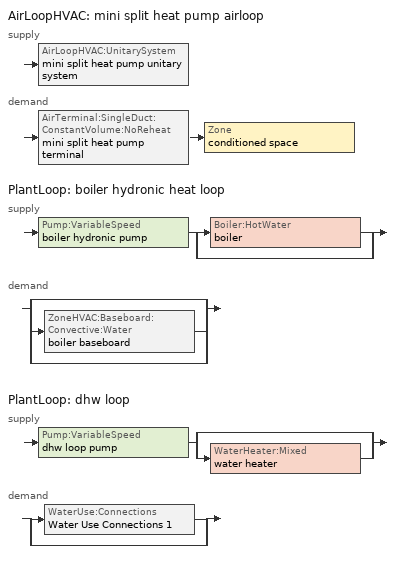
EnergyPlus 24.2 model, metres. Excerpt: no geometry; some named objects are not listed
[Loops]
AirLoopHVAC 'mini split heat pump airloop'
 supply: AirLoopHVAC:UnitarySystem 'mini split heat pump unitary system'
 demand: AirTerminal:SingleDuct:ConstantVolume:NoReheat 'mini split heat pump terminal' > Zone 'conditioned space'
PlantLoop 'boiler hydronic heat loop'
 supply: Pump:VariableSpeed 'boiler hydronic pump' > split
  | Boiler:HotWater 'boiler'
  | bypass
 demand: split
  | bypass
  | ZoneHVAC:Baseboard:Convective:Water 'boiler baseboard'
  | bypass
PlantLoop 'dhw loop'
 supply: Pump:VariableSpeed 'dhw loop pump' > split
  | bypass
  | WaterHeater:Mixed 'water heater'
 demand: split
  | WaterUse:Connections 'Water Use Connections 1'
  | bypass
[ZoneControl:Thermostat]
conditioned space Thermostat: Zone or ZoneList=conditioned space; Control Type Schedule=conditioned space Thermostat Schedule; Control 1=conditioned space temperature setpoint; Temperature Difference Between Cutout And Setpoint {deltaC}=0
[ThermostatSetpoint:DualSetpoint]
conditioned space temperature setpoint: Heating Setpoint Temperature Schedule=heating setpoint; Cooling Setpoint Temperature Schedule=cooling setpoint
[AirLoopHVAC:UnitarySystem] Control Type=Load; Controlling Zone or Thermostat Location=conditioned space; Dehumidification Control Type=None; Availability Schedule=Always On Discrete; Fan Placement=BlowThrough; DX Heating Coil Sizing Ratio=1; Use DOAS DX Cooling Coil=No; Minimum Supply Air Temperature {C}=2; Latent Load Control=SensibleOnlyLoadControl; Heating Supply Air Flow Rate Method=SupplyAirFlowRate; No Load Supply Air Flow Rate Method=SupplyAirFlowRate; No Load Supply Air Flow Rate {m3/s}=0; No Load Supply Air Flow Rate Control Set To Low Speed=Yes; Maximum Supply Air Temperature {C}=48.8889; Maximum Outdoor Dry-Bulb Temperature for Supplemental Heater Operation {C}=21; Ancillary On-Cycle Electric Power {W}=0; Ancillary Off-Cycle Electric Power {W}=0
Name | Supply Fan | Supply Air Fan Operating Mode Schedule | Heating Coil | Cooling Supply Air Flow Rate Method | Heating Supply Air Flow Rate {m3/s} | Cooling Coil | Cooling Supply Air Flow Rate {m3/s} | Design Specification Multispeed Object
unit heater unitary system | unit heater supply fan | unit heater auto fan schedule | unit heater htg coil | None | 0.00141584
mini split heat pump unitary system | mini split heat pump supply fan | mini split heat pump auto fan schedule | mini split heat pump htg coil | SupplyAirFlowRate | 0.37567 | mini split heat pump clg coil | 0.37567 | Unitary System Performance Multispeed 1
[Fan:SystemModel] Availability Schedule=Always On Discrete; Speed Control Method=Discrete; Electric Power Minimum Flow Rate Fraction=0.2; Design Pressure Rise {Pa}=500; Motor Efficiency=1; Motor In Air Stream Fraction=1; Design Electric Power Consumption {W}=Autosize; Design Power Sizing Method=PowerPerFlow; Electric Power Per Unit Flow Rate Per Unit Pressure {W/((m3/s)-Pa)}=1.66667; Fan Total Efficiency=0.7; Motor Loss Radiative Fraction=0
Name | Design Maximum Air Flow Rate {m3/s} | Electric Power Per Unit Flow Rate {W/(m3/s)} | Number of Speeds | Speed Flow Fraction 1 | Speed Electric Power Fraction 1 | Speed Flow Fraction 2 | Speed Electric Power Fraction 2 | Speed Flow Fraction 3 | Speed Electric Power Fraction 3 | Speed Flow Fraction 4 | Speed Electric Power Fraction 4
unit heater supply fan | 0.00141584 | 28251.7 | 1 | 1 | 1
mini split heat pump supply fan | 0.462648 | 148.322 | 4 | 0.20706 | 0.00888 | 0.252 | 0.016 | 0.812 | 0.53539 | 1 | 1
[Coil:Heating:Fuel]
unit heater htg coil: Availability Schedule=Always On Discrete; Fuel Type=OtherFuel1; Burner Efficiency=0.3; Nominal Capacity {W}=0.293071; On Cycle Parasitic Electric Load {W}=0; Off Cycle Parasitic Fuel Load {W}=0
[ZoneHVAC:Baseboard:Convective:Water]
boiler baseboard: Availability Schedule=Always On Discrete; Heating Design Capacity Method=HeatingDesignCapacity; Heating Design Capacity {W}=16375.9; Heating Design Capacity Per Floor Area {W/m2}=0; Fraction of Autosized Heating Design Capacity=0.8; U-Factor Times Area Value {W/K}=1179.07; Maximum Water Flow Rate {m3/s}=0.000705443; Convergence Tolerance=0.001
[AirTerminal:SingleDuct:ConstantVolume:NoReheat]
mini split heat pump terminal: Availability Schedule=Always On Discrete; Maximum Air Flow Rate {m3/s}=0.37567
[Zone equipment]
conditioned space: unit heater unitary system, boiler baseboard, mini split heat pump terminal
[AirLoopHVAC]
mini split heat pump airloop: Design Supply Air Flow Rate {m3/s}=0.37567; Design Return Air Flow Fraction of Supply Air Flow=1
[Sizing:System]
mini split heat pump airloop: Type of Load to Size On=Sensible; Design Outdoor Air Flow Rate {m3/s}=Autosize; Central Heating Maximum System Air Flow Ratio=0.3; Preheat Design Temperature {C}=7; Preheat Design Humidity Ratio {kgWater/kgDryAir}=0.008; Precool Design Temperature {C}=12.8; Precool Design Humidity Ratio {kgWater/kgDryAir}=0.008; Central Cooling Design Supply Air Temperature {C}=12.8; Central Heating Design Supply Air Temperature {C}=16.7; Type of Zone Sum to Use=NonCoincident; 100% Outdoor Air in Cooling=Yes; 100% Outdoor Air in Heating=Yes; Central Cooling Design Supply Air Humidity Ratio {kgWater/kgDryAir}=0.0085; Central Heating Design Supply Air Humidity Ratio {kgWater/kgDryAir}=0.008; Cooling Supply Air Flow Rate Method=DesignDay; Cooling Supply Air Flow Rate {m3/s}=0; Cooling Supply Air Flow Rate Per Floor Area {m3/s-m2}=0.00996765; Cooling Fraction of Autosized Cooling Supply Air Flow Rate=1; Cooling Supply Air Flow Rate Per Unit Cooling Capacity {m3/s-W}=3.94755e-05; Heating Supply Air Flow Rate Method=DesignDay; Heating Supply Air Flow Rate {m3/s}=0; Heating Supply Air Flow Rate Per Floor Area {m3/s-m2}=0.00996765; Heating Fraction of Autosized Heating Supply Air Flow Rate=1; Heating Fraction of Autosized Cooling Supply Air Flow Rate=1; Heating Supply Air Flow Rate Per Unit Heating Capacity {m3/s-W}=3.15882e-05; System Outdoor Air Method=ZoneSum; Zone Maximum Outdoor Air Fraction=1; Cooling Design Capacity Method=CoolingDesignCapacity; Cooling Design Capacity {W}=Autosize; Cooling Design Capacity Per Floor Area {W/m2}=234.7; Fraction of Autosized Cooling Design Capacity=1; Heating Design Capacity Method=HeatingDesignCapacity; Heating Design Capacity {W}=Autosize; Heating Design Capacity Per Floor Area {W/m2}=157; Fraction of Autosized Heating Design Capacity=1; Central Cooling Capacity Control Method=OnOff; Occupant Diversity=Autosize
[AvailabilityManager:Scheduled]
mini split heat pump airloop Availability Manager: Schedule=Always On Discrete
[Coil:Heating:DX:MultiSpeed]
mini split heat pump htg coil: Availability Schedule=Always On Discrete; Minimum Outdoor Dry-Bulb Temperature for Compressor Operation {C}=-28.8889; Crankcase Heater Capacity {W}=50; Maximum Outdoor Dry-Bulb Temperature for Crankcase Heater Operation {C}=10; Defrost Energy Input Ratio Function of Temperature Curve=Defrosteir; Maximum Outdoor Dry-Bulb Temperature for Defrost Operation {C}=4.44444; Defrost Strategy=ReverseCycle; Defrost Control=Timed; Defrost Time Period Fraction=0.058333; Resistive Defrost Heater Capacity {W}=AutoSize; Apply Part Load Fraction to Speeds Greater than 1=No; Fuel Type=Electricity; Region number for Calculating HSPF=4; Number of Speeds=2; Speed Gross Rated Heating Capacity 1 {W}=2171.32; Speed Gross Rated Heating COP 1 {W/W}=4.22839; Speed Rated Air Flow Rate 1 {m3/s}=0.116612; Speed Rated Supply Air Fan Power Per Volume Flow Rate 2017 1 {W/(m3/s)}=773.3; Speed Rated Supply Air Fan Power Per Volume Flow Rate 2023 1 {W/(m3/s)}=934.4; Speed Heating Capacity Function of Temperature Curve Name 1=Heat-CAP-fT1; Speed Heating Capacity Function of Flow Fraction Curve Name 1=Heat-CAP-fFF1; Speed Energy Input Ratio Function of Temperature Curve Name 1=Heat-EIR-fT1; Speed Energy Input Ratio Function of Flow Fraction Curve Name 1=Heat-EIR-fFF1; Speed Part Load Fraction Correlation Curve Name 1=Heat-PLF-fPLR1; Speed Rated Waste Heat Fraction of Power Input 1=0.2; Speed Waste Heat Function of Temperature Curve Name 1=ConstantBiquadratic 1; Speed Gross Rated Heating Capacity 2 {W}=8552.05; Speed Gross Rated Heating COP 2 {W/W}=2.91768; Speed Rated Air Flow Rate 2 {m3/s}=0.462744; Speed Rated Supply Air Fan Power Per Volume Flow Rate 2017 2 {W/(m3/s)}=773.3; Speed Rated Supply Air Fan Power Per Volume Flow Rate 2023 2 {W/(m3/s)}=934.4; Speed Heating Capacity Function of Temperature Curve Name 2=Heat-CAP-fT2; Speed Heating Capacity Function of Flow Fraction Curve Name 2=Heat-CAP-fFF2; Speed Energy Input Ratio Function of Temperature Curve Name 2=Heat-EIR-fT2; Speed Energy Input Ratio Function of Flow Fraction Curve Name 2=Heat-EIR-fFF2; Speed Part Load Fraction Correlation Curve Name 2=Heat-PLF-fPLR2; Speed Rated Waste Heat Fraction of Power Input 2=0.2; Speed Waste Heat Function of Temperature Curve Name 2=ConstantBiquadratic 1
[Coil:Cooling:DX:MultiSpeed]
mini split heat pump clg coil: Availability Schedule=Always On Discrete; Condenser Type=AirCooled; Minimum Outdoor Dry-Bulb Temperature for Compressor Operation {C}=-25; Apply Part Load Fraction to Speeds Greater than 1=No; Apply Latent Degradation to Speeds Greater than 1=No; Crankcase Heater Capacity {W}=50; Maximum Outdoor Dry-Bulb Temperature for Crankcase Heater Operation {C}=10; Basin Heater Capacity {W/K}=0; Basin Heater Setpoint Temperature {C}=2; Fuel Type=Electricity; Number of Speeds=2; Speed Gross Rated Total Cooling Capacity 1 {W}=1785.62; Speed Gross Rated Sensible Heat Ratio 1=0.806404; Speed Gross Rated Cooling COP 1 {W/W}=3.86411; Speed Rated Air Flow Rate 1 {m3/s}=0.0958163; Speed Rated Evaporator Fan Power Per Volume Flow Rate 2017 1 {W/(m3/s)}=773.3; Speed Rated Evaporator Fan Power Per Volume Flow Rate 2023 1 {W/(m3/s)}=934.4; Speed Total Cooling Capacity Function of Temperature Curve Name 1=Cool-CAP-fT1; Speed Total Cooling Capacity Function of Flow Fraction Curve Name 1=Cool-CAP-fFF1; Speed Energy Input Ratio Function of Temperature Curve Name 1=Cool-EIR-fT1; Speed Energy Input Ratio Function of Flow Fraction Curve Name 1=Cool-EIR-fFF1; Speed Part Load Fraction Correlation Curve Name 1=Cool-PLF-fPLR1; Speed Nominal Time for Condensate Removal to Begin 1 {s}=1000; Speed Ratio of Initial Moisture Evaporation Rate and Steady State Latent Capacity 1=1.5; Speed Maximum Cycling Rate 1 {cycles/hr}=3; Speed Latent Capacity Time Constant 1 {s}=45; Speed Rated Waste Heat Fraction of Power Input 1=0.2; Speed Waste Heat Function of Temperature Curve Name 1=ConstantBiquadratic; Speed Evaporative Condenser Effectiveness 1=0.9; Speed Evaporative Condenser Air Flow Rate 1 {m3/s}=AutoSize; Speed Rated Evaporative Condenser Pump Power Consumption 1 {W}=AutoSize; Speed Gross Rated Total Cooling Capacity 2 {W}=7036.75; Speed Gross Rated Sensible Heat Ratio 2=0.759942; Speed Gross Rated Cooling COP 2 {W/W}=2.92505; Speed Rated Air Flow Rate 2 {m3/s}=0.375749; Speed Rated Evaporator Fan Power Per Volume Flow Rate 2017 2 {W/(m3/s)}=773.3; Speed Rated Evaporator Fan Power Per Volume Flow Rate 2023 2 {W/(m3/s)}=934.4; Speed Total Cooling Capacity Function of Temperature Curve Name 2=Cool-CAP-fT2; Speed Total Cooling Capacity Function of Flow Fraction Curve Name 2=Cool-CAP-fFF2; Speed Energy Input Ratio Function of Temperature Curve Name 2=Cool-EIR-fT2; Speed Energy Input Ratio Function of Flow Fraction Curve Name 2=Cool-EIR-fFF2; Speed Part Load Fraction Correlation Curve Name 2=Cool-PLF-fPLR2; Speed Nominal Time for Condensate Removal to Begin 2 {s}=1000; Speed Ratio of Initial Moisture Evaporation Rate and Steady State Latent Capacity 2=1.5; Speed Maximum Cycling Rate 2 {cycles/hr}=3; Speed Latent Capacity Time Constant 2 {s}=45; Speed Rated Waste Heat Fraction of Power Input 2=0.2; Speed Waste Heat Function of Temperature Curve Name 2=ConstantBiquadratic; Speed Evaporative Condenser Effectiveness 2=0.9; Speed Evaporative Condenser Air Flow Rate 2 {m3/s}=AutoSize; Speed Rated Evaporative Condenser Pump Power Consumption 2 {W}=AutoSize
[UnitarySystemPerformance:Multispeed]
Unitary System Performance Multispeed 1: Number of Speeds for Heating=2; Number of Speeds for Cooling=2; Single Mode Operation=No; No Load Supply Air Flow Rate Ratio=1; Heating Speed Supply Air Flow Ratio 1=0.310345; Cooling Speed Supply Air Flow Ratio 1=0.255; Heating Speed Supply Air Flow Ratio 2=1.23153; Cooling Speed Supply Air Flow Ratio 2=1
[PlantLoop] Fluid Type=Water; Maximum Loop Temperature {C}=100; Minimum Loop Temperature {C}=0; Minimum Loop Flow Rate {m3/s}=0; Load Distribution Scheme=Optimal; Plant Loop Demand Calculation Scheme=SingleSetpoint; Common Pipe Simulation=None
Name | Plant Equipment Operation Scheme | Maximum Loop Flow Rate {m3/s} | Plant Loop Volume {m3}
boiler hydronic heat loop | boiler hydronic heat loop Operation Schemes | Autosize | Autocalculate
dhw loop | dhw loop Operation Schemes | 0.01 | 0.003
[Sizing:Plant] Loop Type=Heating; Sizing Option=NonCoincident; Zone Timesteps in Averaging Window=1; Coincident Sizing Factor Mode=None
Name | Design Loop Exit Temperature {C} | Loop Design Temperature Difference {deltaC}
boiler hydronic heat loop | 82.2222 | 11.1111
dhw loop | 56 | 5.55556
[Pump:VariableSpeed] Motor Efficiency=0.85; Fraction of Motor Inefficiencies to Fluid Stream=0; Coefficient 1 of the Part Load Performance Curve=0; Coefficient 2 of the Part Load Performance Curve=1; Coefficient 3 of the Part Load Performance Curve=0; Coefficient 4 of the Part Load Performance Curve=0; Design Minimum Flow Rate {m3/s}=0; Pump Control Type=Intermittent; Skin Loss Radiative Fraction=0.5; Design Power Sizing Method=PowerPerFlowPerPressure; Design Electric Power per Unit Flow Rate {W/(m3/s)}=348701.1; Design Shaft Power per Unit Flow Rate per Unit Head {W/((m3/s)-Pa)}=1.28205; Design Minimum Flow Rate Fraction=0
Name | Design Maximum Flow Rate {m3/s} | Design Pump Head {Pa} | Design Power Consumption {W}
boiler hydronic pump | 3.75e-05 | 20000 | 1
dhw loop pump | 0.01 | 1 | 0
[Boiler:HotWater]
boiler: Fuel Type=Electricity; Nominal Capacity {W}=16375.9; Nominal Thermal Efficiency=1; Efficiency Curve Temperature Evaluation Variable=LeavingBoiler; Normalized Boiler Efficiency Curve=NonCondensingBoilerEff; Design Water Flow Rate {m3/s}=Autosize; Minimum Part Load Ratio=0; Maximum Part Load Ratio=1; Optimum Part Load Ratio=1; Water Outlet Upper Temperature Limit {C}=99.9; Boiler Flow Mode=LeavingSetpointModulated; On Cycle Parasitic Electric Load {W}=0; Sizing Factor=1; Off Cycle Parasitic Fuel Load {W}=0
[SetpointManager:Scheduled] Control Variable=Temperature
Name | Schedule
boiler hydronic heat loop setpoint manager | boiler hydronic heat supply setpoint
Setpoint Manager Scheduled 1 | dhw temp
[PlantEquipmentOperationSchemes] Control Scheme Object Type 1=PlantEquipmentOperation:HeatingLoad; Control Scheme Schedule Name 1=Always On Discrete
Name | Control Scheme Name 1
boiler hydronic heat loop Operation Schemes | boiler hydronic heat loop Heating Operation Scheme
dhw loop Operation Schemes | dhw loop Heating Operation Scheme
[PlantEquipmentOperation:HeatingLoad] Load Range Lower Limit 1 {W}=0; Load Range Upper Limit 1 {W}=1000000000
Name | Range Equipment List Name 1
boiler hydronic heat loop Heating Operation Scheme | boiler hydronic heat loop Heating Equipment List
dhw loop Heating Operation Scheme | dhw loop Heating Equipment List
[PlantEquipmentList]
boiler hydronic heat loop Heating Equipment List: Boiler:HotWater, boiler
dhw loop Heating Equipment List: WaterHeater:Mixed, water heater
[WaterHeater:Mixed]
water heater: Tank Volume {m3}=0.157397; Setpoint Temperature Schedule=water heater setpoint; Deadband Temperature Difference {deltaC}=2; Maximum Temperature Limit {C}=99; Heater Control Type=Cycle; Heater Maximum Capacity {W}=11999.8; Heater Minimum Capacity {W}=0; Heater Ignition Minimum Flow Rate {m3/s}=0; Heater Ignition Delay {s}=0; Heater Fuel Type=Electricity; Heater Thermal Efficiency=1; Off Cycle Parasitic Fuel Consumption Rate {W}=0; Off Cycle Parasitic Fuel Type=Electricity; Off Cycle Parasitic Heat Fraction to Tank=0; On Cycle Parasitic Fuel Consumption Rate {W}=0; On Cycle Parasitic Fuel Type=Electricity; On Cycle Parasitic Heat Fraction to Tank=0; Ambient Temperature Indicator=Zone; Ambient Temperature Zone=conditioned space; Off Cycle Loss Coefficient to Ambient Temperature {W/K}=2.81862; Off Cycle Loss Fraction to Zone=1; On Cycle Loss Coefficient to Ambient Temperature {W/K}=2.81862; On Cycle Loss Fraction to Zone=1; Use Side Effectiveness=1; Source Side Effectiveness=1; Use Side Design Flow Rate {m3/s}=Autosize; Source Side Design Flow Rate {m3/s}=Autosize; Indirect Water Heating Recovery Time {hr}=1.5; Source Side Flow Control Mode=IndirectHeatPrimarySetpoint
[WaterHeater:Sizing]
water heater: Design Mode=PeakDraw; Time Storage Can Meet Peak Draw {hr}=0.538503; Time for Tank Recovery {hr}=0; Nominal Tank Volume for Autosizing Plant Connections {m3}=1
[WaterUse:Connections]
Water Use Connections 1: Drain Water Heat Exchanger Type=None; Drain Water Heat Exchanger Destination=Plant; Water Use Equipment Name 1=dhw fixtures; Water Use Equipment Name 2=dhw distribution waste; Water Use Equipment Name 3=clothes washer; Water Use Equipment Name 4=dishwasher
[WaterUse:Equipment]
Name | Peak Flow Rate {m3/s} | Flow Rate Fraction Schedule | Target Temperature Schedule
dhw fixtures | 4.42001e-06 | dhw fixtures schedule | mixed water temperature schedule
dhw distribution waste | 1.33996e-06 | dhw fixtures schedule | mixed water temperature schedule
clothes washer | 9.69919e-07 | clothes washer schedule
dishwasher | 2.90872e-07 | dishwasher schedule
[EnergyManagementSystem:GlobalVariable]
infil_program_Qfan
infil_program_Qinf
mini_split_heat_pump_airloop_Fan_RTF
natural_vent_program_Qnv
natural_vent_program_Qwhf
[EnergyManagementSystem:InternalVariable]
Name | Internal Data Index Key | Internal Data Type
boiler_hydronic_pump_rated_mfr | boiler hydronic pump | Pump Maximum Mass Flow Rate
mini_split_heat_pump_airloop_max_sup_fan_mfr | mini split heat pump supply fan | Fan Maximum Mass Flow Rate
[EnergyManagementSystem:Sensor]
Name | Output:Variable or Output:Meter Index Key | Output:Variable or Output:Meter
airflow_gain | infil flow | Infiltration Sensible Heat Gain Energy
airflow_gain_1 | natural vent flow | Infiltration Sensible Heat Gain Energy
airflow_gain_2 | whole house fan flow | Infiltration Sensible Heat Gain Energy
airflow_loss | infil flow | Infiltration Sensible Heat Loss Energy
airflow_loss_1 | natural vent flow | Infiltration Sensible Heat Loss Energy
airflow_loss_2 | whole house fan flow | Infiltration Sensible Heat Loss Energy
boiler_baseboard_s | boiler baseboard | Baseboard Total Heating Energy
boiler_hydronic_pump_mfr_s | boiler hydronic pump | Pump Mass Flow Rate
boiler_hydronic_pump_s | boiler hydronic pump | Pump Electricity Energy
boiler_plr_s | boiler | Boiler Part Load Ratio
clg_load_cond |  | Cooling:EnergyTransfer:Zone:CONDITIONED SPACE
clg_sp_s; clg_sp_s_1 | cooling setpoint | Schedule Value
clothes_dryer_exhaust_0_sch_s | clothes dryer exhaust 0 schedule | Schedule Value
conditioned_space_clg_unmet_s | conditioned space | Zone Cooling Setpoint Not Met Time
conditioned_space_htg_unmet_s | conditioned space | Zone Heating Setpoint Not Met Time
cool_season | cooling season schedule | Schedule Value
dhw_loss | water heater | Water Heater Heat Loss Energy
dhw_rtf | water heater | Water Heater Runtime Fraction
fridge_tin_s; tin_s; tin_s_1 | conditioned space | Zone Mean Air Temperature
htg_load_cond |  | Heating:EnergyTransfer:Zone:CONDITIONED SPACE
htg_sp_s; htg_sp_s_1 | heating setpoint | Schedule Value
ig_ee_conv | clothes dryer | Electric Equipment Convective Heating Energy
ig_ee_conv_1 | clothes washer | Electric Equipment Convective Heating Energy
ig_ee_conv_2 | cooking range | Electric Equipment Convective Heating Energy
ig_ee_conv_3 | dishwasher | Electric Equipment Convective Heating Energy
ig_ee_conv_4 | fridge | Electric Equipment Convective Heating Energy
ig_ee_conv_5 | misc plug loads | Electric Equipment Convective Heating Energy
ig_ee_conv_6 | whole house fan | Electric Equipment Convective Heating Energy
ig_ee_rad | clothes dryer | Electric Equipment Radiant Heating Energy
ig_ee_rad_1 | clothes washer | Electric Equipment Radiant Heating Energy
ig_ee_rad_2 | cooking range | Electric Equipment Radiant Heating Energy
ig_ee_rad_3 | dishwasher | Electric Equipment Radiant Heating Energy
ig_ee_rad_4 | fridge | Electric Equipment Radiant Heating Energy
ig_ee_rad_5 | misc plug loads | Electric Equipment Radiant Heating Energy
ig_ee_rad_6 | whole house fan | Electric Equipment Radiant Heating Energy
ig_lgt_conv | interior lighting | Lights Convective Heating Energy
ig_lgt_rad | interior lighting | Lights Radiant Heating Energy
ig_lgt_vis | interior lighting | Lights Visible Radiation Heating Energy
ig_oe_conv | clothes dryer 1 | Other Equipment Convective Heating Energy
ig_oe_conv_1 | cooking range 1 | Other Equipment Convective Heating Energy
ig_oe_conv_2 | general water use latent | Other Equipment Convective Heating Energy
ig_oe_conv_3 | general water use sensible | Other Equipment Convective Heating Energy
ig_oe_conv_4 | water heater energy adjustment1 | Other Equipment Convective Heating Energy
ig_oe_rad | clothes dryer 1 | Other Equipment Radiant Heating Energy
ig_oe_rad_1 | cooking range 1 | Other Equipment Radiant Heating Energy
ig_oe_rad_2 | general water use latent | Other Equipment Radiant Heating Energy
ig_oe_rad_3 | general water use sensible | Other Equipment Radiant Heating Energy
ig_oe_rad_4 | water heater energy adjustment1 | Other Equipment Radiant Heating Energy
ig_ppl_conv | occupants | People Convective Heating Energy
ig_ppl_rad | occupants | People Radiant Heating Energy
im_conv | furniture mass conditioned space 1 | Surface Inside Face Convection Heat Gain Energy
im_conv_1 | partition wall mass | Surface Inside Face Convection Heat Gain Energy
im_ig | furniture mass conditioned space 1 | Surface Inside Face Internal Gains Radiation Heat Gain Energy
im_ig_1 | partition wall mass | Surface Inside Face Internal Gains Radiation Heat Gain Energy
im_lgt | furniture mass conditioned space 1 | Surface Inside Face Lights Radiation Heat Gain Energy
im_lgt_1 | partition wall mass | Surface Inside Face Lights Radiation Heat Gain Energy
im_sol | furniture mass conditioned space 1 | Surface Inside Face Solar Radiation Heat Gain Energy
im_sol_1 | partition wall mass | Surface Inside Face Solar Radiation Heat Gain Energy
im_surf | furniture mass conditioned space 1 | Surface Inside Face Net Surface Thermal Radiation Heat Gain Energy
im_surf_1 | partition wall mass | Surface Inside Face Net Surface Thermal Radiation Heat Gain Energy
mech_vent_bath_fan_0_sch_s | mech vent bath fan 0 schedule | Schedule Value
mech_vent_bath_fan_1_sch_s | mech vent bath fan 1 schedule | Schedule Value
mech_vent_range_fan_0_sch_s | mech vent range fan 0 schedule | Schedule Value
mini_split_heat_pump_airloop_Fan_RTF_s | mini split heat pump supply fan | Fan Runtime Fraction Speed 1
mini_split_heat_pump_airloop_Fan_RTF_s_1 | mini split heat pump supply fan | Fan Runtime Fraction Speed 2
mini_split_heat_pump_airloop_Fan_RTF_s_2 | mini split heat pump supply fan | Fan Runtime Fraction Speed 3
mini_split_heat_pump_airloop_Fan_RTF_s_3 | mini split heat pump supply fan | Fan Runtime Fraction Speed 4
mini_split_heat_pump_clg_coil_s | mini split heat pump clg coil | Cooling Coil Total Cooling Energy
mini_split_heat_pump_htg_coil_s | mini split heat pump htg coil | Heating Coil Heating Energy
mini_split_heat_pump_supply_fan_s | mini split heat pump supply fan | Fan Electricity Energy
mv_conv | mech vent bath fan 0 | Electric Equipment Convective Heating Energy
mv_conv_1 | mech vent bath fan 1 | Electric Equipment Convective Heating Energy
mv_conv_2 | mech vent house fan | Electric Equipment Convective Heating Energy
mv_conv_3 | mech vent house fan cfis | Electric Equipment Convective Heating Energy
mv_conv_4 | mech vent range fan 0 | Electric Equipment Convective Heating Energy
mv_conv_5 | mech vent house fan latent load | Other Equipment Convective Heating Energy
mv_conv_6 | mech vent house fan sensible load | Other Equipment Convective Heating Energy
mv_rad | mech vent bath fan 0 | Electric Equipment Radiant Heating Energy
mv_rad_1 | mech vent bath fan 1 | Electric Equipment Radiant Heating Energy
mv_rad_2 | mech vent house fan | Electric Equipment Radiant Heating Energy
mv_rad_3 | mech vent house fan cfis | Electric Equipment Radiant Heating Energy
mv_rad_4 | mech vent range fan 0 | Electric Equipment Radiant Heating Energy
mv_rad_5 | mech vent house fan latent load | Other Equipment Radiant Heating Energy
mv_rad_6 | mech vent house fan sensible load | Other Equipment Radiant Heating Energy
natural_vent_s | natural vent schedule | Schedule Value
out_pb_s |  | Site Outdoor Air Barometric Pressure
out_wt_s |  | Site Outdoor Air Humidity Ratio
site_vw_s |  | Site Wind Speed
ss_back_out | Window1 | Surface Window Shortwave from Zone Back Out Window Heat Transfer Rate
ss_back_out_1 | Window10 | Surface Window Shortwave from Zone Back Out Window Heat Transfer Rate
ss_back_out_10 | Window6 | Surface Window Shortwave from Zone Back Out Window Heat Transfer Rate
ss_back_out_11 | Window7 | Surface Window Shortwave from Zone Back Out Window Heat Transfer Rate
ss_back_out_12 | Window8 | Surface Window Shortwave from Zone Back Out Window Heat Transfer Rate
ss_back_out_13 | Window9 | Surface Window Shortwave from Zone Back Out Window Heat Transfer Rate
ss_back_out_2 | Window11 | Surface Window Shortwave from Zone Back Out Window Heat Transfer Rate
ss_back_out_3 | Window12 | Surface Window Shortwave from Zone Back Out Window Heat Transfer Rate
ss_back_out_4 | Window13 | Surface Window Shortwave from Zone Back Out Window Heat Transfer Rate
ss_back_out_5 | Window15 | Surface Window Shortwave from Zone Back Out Window Heat Transfer Rate
ss_back_out_6 | Window16 | Surface Window Shortwave from Zone Back Out Window Heat Transfer Rate
ss_back_out_7 | Window2 | Surface Window Shortwave from Zone Back Out Window Heat Transfer Rate
ss_back_out_8 | Window3 | Surface Window Shortwave from Zone Back Out Window Heat Transfer Rate
ss_back_out_9 | Window5 | Surface Window Shortwave from Zone Back Out Window Heat Transfer Rate
ss_conv | Door1 | Surface Inside Face Convection Heat Gain Energy
ss_conv_1 | Door3 | Surface Inside Face Convection Heat Gain Energy
ss_conv_10 | Window3 | Surface Inside Face Convection Heat Gain Energy
ss_conv_11 | Window5 | Surface Inside Face Convection Heat Gain Energy
ss_conv_12 | Window6 | Surface Inside Face Convection Heat Gain Energy
ss_conv_13 | Window7 | Surface Inside Face Convection Heat Gain Energy
ss_conv_14 | Window8 | Surface Inside Face Convection Heat Gain Energy
ss_conv_15 | Window9 | Surface Inside Face Convection Heat Gain Energy
ss_conv_2 | Window1 | Surface Inside Face Convection Heat Gain Energy
ss_conv_3 | Window10 | Surface Inside Face Convection Heat Gain Energy
ss_conv_4 | Window11 | Surface Inside Face Convection Heat Gain Energy
ss_conv_5 | Window12 | Surface Inside Face Convection Heat Gain Energy
ss_conv_6 | Window13 | Surface Inside Face Convection Heat Gain Energy
ss_conv_7 | Window15 | Surface Inside Face Convection Heat Gain Energy
ss_conv_8 | Window16 | Surface Inside Face Convection Heat Gain Energy
ss_conv_9 | Window2 | Surface Inside Face Convection Heat Gain Energy
ss_ig | Door1 | Surface Inside Face Internal Gains Radiation Heat Gain Energy
ss_ig_1 | Door3 | Surface Inside Face Internal Gains Radiation Heat Gain Energy
ss_ig_10 | Window3 | Surface Inside Face Internal Gains Radiation Heat Gain Energy
ss_ig_11 | Window5 | Surface Inside Face Internal Gains Radiation Heat Gain Energy
ss_ig_12 | Window6 | Surface Inside Face Internal Gains Radiation Heat Gain Energy
ss_ig_13 | Window7 | Surface Inside Face Internal Gains Radiation Heat Gain Energy
ss_ig_14 | Window8 | Surface Inside Face Internal Gains Radiation Heat Gain Energy
ss_ig_15 | Window9 | Surface Inside Face Internal Gains Radiation Heat Gain Energy
ss_ig_2 | Window1 | Surface Inside Face Internal Gains Radiation Heat Gain Energy
ss_ig_3 | Window10 | Surface Inside Face Internal Gains Radiation Heat Gain Energy
ss_ig_4 | Window11 | Surface Inside Face Internal Gains Radiation Heat Gain Energy
ss_ig_5 | Window12 | Surface Inside Face Internal Gains Radiation Heat Gain Energy
ss_ig_6 | Window13 | Surface Inside Face Internal Gains Radiation Heat Gain Energy
ss_ig_7 | Window15 | Surface Inside Face Internal Gains Radiation Heat Gain Energy
ss_ig_8 | Window16 | Surface Inside Face Internal Gains Radiation Heat Gain Energy
ss_ig_9 | Window2 | Surface Inside Face Internal Gains Radiation Heat Gain Energy
ss_lgt | Door1 | Surface Inside Face Lights Radiation Heat Gain Energy
ss_lgt_1 | Door3 | Surface Inside Face Lights Radiation Heat Gain Energy
ss_sol | Door1 | Surface Inside Face Solar Radiation Heat Gain Energy
ss_sol_1 | Door3 | Surface Inside Face Solar Radiation Heat Gain Energy
ss_surf | Door1 | Surface Inside Face Net Surface Thermal Radiation Heat Gain Energy
ss_surf_1 | Door3 | Surface Inside Face Net Surface Thermal Radiation Heat Gain Energy
ss_surf_10 | Window3 | Surface Inside Face Net Surface Thermal Radiation Heat Gain Energy
ss_surf_11 | Window5 | Surface Inside Face Net Surface Thermal Radiation Heat Gain Energy
ss_surf_12 | Window6 | Surface Inside Face Net Surface Thermal Radiation Heat Gain Energy
ss_surf_13 | Window7 | Surface Inside Face Net Surface Thermal Radiation Heat Gain Energy
ss_surf_14 | Window8 | Surface Inside Face Net Surface Thermal Radiation Heat Gain Energy
ss_surf_15 | Window9 | Surface Inside Face Net Surface Thermal Radiation Heat Gain Energy
ss_surf_2 | Window1 | Surface Inside Face Net Surface Thermal Radiation Heat Gain Energy
ss_surf_3 | Window10 | Surface Inside Face Net Surface Thermal Radiation Heat Gain Energy
ss_surf_4 | Window11 | Surface Inside Face Net Surface Thermal Radiation Heat Gain Energy
ss_surf_5 | Window12 | Surface Inside Face Net Surface Thermal Radiation Heat Gain Energy
ss_surf_6 | Window13 | Surface Inside Face Net Surface Thermal Radiation Heat Gain Energy
ss_surf_7 | Window15 | Surface Inside Face Net Surface Thermal Radiation Heat Gain Energy
ss_surf_8 | Window16 | Surface Inside Face Net Surface Thermal Radiation Heat Gain Energy
ss_surf_9 | Window2 | Surface Inside Face Net Surface Thermal Radiation Heat Gain Energy
ss_trans_in | Window1 | Surface Window Transmitted Solar Radiation Rate
ss_trans_in_1 | Window10 | Surface Window Transmitted Solar Radiation Rate
ss_trans_in_10 | Window6 | Surface Window Transmitted Solar Radiation Rate
ss_trans_in_11 | Window7 | Surface Window Transmitted Solar Radiation Rate
ss_trans_in_12 | Window8 | Surface Window Transmitted Solar Radiation Rate
ss_trans_in_13 | Window9 | Surface Window Transmitted Solar Radiation Rate
ss_trans_in_2 | Window11 | Surface Window Transmitted Solar Radiation Rate
ss_trans_in_3 | Window12 | Surface Window Transmitted Solar Radiation Rate
ss_trans_in_4 | Window13 | Surface Window Transmitted Solar Radiation Rate
ss_trans_in_5 | Window15 | Surface Window Transmitted Solar Radiation Rate
ss_trans_in_6 | Window16 | Surface Window Transmitted Solar Radiation Rate
ss_trans_in_7 | Window2 | Surface Window Transmitted Solar Radiation Rate
ss_trans_in_8 | Window3 | Surface Window Transmitted Solar Radiation Rate
ss_trans_in_9 | Window5 | Surface Window Transmitted Solar Radiation Rate
ss_trans_out | Window1 | Surface Inside Face Initial Transmitted Diffuse Transmitted Out Window Solar Radiation Rate
ss_trans_out_1 | Window10 | Surface Inside Face Initial Transmitted Diffuse Transmitted Out Window Solar Radiation Rate
ss_trans_out_10 | Window6 | Surface Inside Face Initial Transmitted Diffuse Transmitted Out Window Solar Radiation Rate
ss_trans_out_11 | Window7 | Surface Inside Face Initial Transmitted Diffuse Transmitted Out Window Solar Radiation Rate
ss_trans_out_12 | Window8 | Surface Inside Face Initial Transmitted Diffuse Transmitted Out Window Solar Radiation Rate
ss_trans_out_13 | Window9 | Surface Inside Face Initial Transmitted Diffuse Transmitted Out Window Solar Radiation Rate
ss_trans_out_2 | Window11 | Surface Inside Face Initial Transmitted Diffuse Transmitted Out Window Solar Radiation Rate
ss_trans_out_3 | Window12 | Surface Inside Face Initial Transmitted Diffuse Transmitted Out Window Solar Radiation Rate
ss_trans_out_4 | Window13 | Surface Inside Face Initial Transmitted Diffuse Transmitted Out Window Solar Radiation Rate
ss_trans_out_5 | Window15 | Surface Inside Face Initial Transmitted Diffuse Transmitted Out Window Solar Radiation Rate
ss_trans_out_6 | Window16 | Surface Inside Face Initial Transmitted Diffuse Transmitted Out Window Solar Radiation Rate
ss_trans_out_7 | Window2 | Surface Inside Face Initial Transmitted Diffuse Transmitted Out Window Solar Radiation Rate
ss_trans_out_8 | Window3 | Surface Inside Face Initial Transmitted Diffuse Transmitted Out Window Solar Radiation Rate
ss_trans_out_9 | Window5 | Surface Inside Face Initial Transmitted Diffuse Transmitted Out Window Solar Radiation Rate
s_conv | Floor1 | Surface Inside Face Convection Heat Gain Energy
s_conv_1 | Floor2 | Surface Inside Face Convection Heat Gain Energy
s_conv_10 | RimJoist2:225 | Surface Inside Face Convection Heat Gain Energy
s_conv_11 | RimJoist2:315 | Surface Inside Face Convection Heat Gain Energy
s_conv_12 | RimJoist2:45 | Surface Inside Face Convection Heat Gain Energy
s_conv_13 | Roof3:135 | Surface Inside Face Convection Heat Gain Energy
s_conv_14 | Roof3:225 | Surface Inside Face Convection Heat Gain Energy
s_conv_15 | Roof3:315 | Surface Inside Face Convection Heat Gain Energy
s_conv_16 | Roof3:45 | Surface Inside Face Convection Heat Gain Energy
s_conv_17 | Slab1 | Surface Inside Face Convection Heat Gain Energy
s_conv_18 | Wall1:135 | Surface Inside Face Convection Heat Gain Energy
s_conv_19 | Wall1:225 | Surface Inside Face Convection Heat Gain Energy
s_conv_2 | FoundationWall1 | Surface Inside Face Convection Heat Gain Energy
s_conv_20 | Wall1:315 | Surface Inside Face Convection Heat Gain Energy
s_conv_21 | Wall1:45 | Surface Inside Face Convection Heat Gain Energy
s_conv_22 | Wall2:135 | Surface Inside Face Convection Heat Gain Energy
s_conv_23 | Wall2:225 | Surface Inside Face Convection Heat Gain Energy
s_conv_24 | Wall2:315 | Surface Inside Face Convection Heat Gain Energy
s_conv_25 | Wall2:45 | Surface Inside Face Convection Heat Gain Energy
s_conv_26 | Wall3:135 | Surface Inside Face Convection Heat Gain Energy
s_conv_27 | Wall3:225 | Surface Inside Face Convection Heat Gain Energy
s_conv_28 | Wall3:315 | Surface Inside Face Convection Heat Gain Energy
s_conv_29 | Wall3:45 | Surface Inside Face Convection Heat Gain Energy
s_conv_3 | inferred conditioned ceiling | Surface Inside Face Convection Heat Gain Energy
s_conv_4 | inferred conditioned floor | Surface Inside Face Convection Heat Gain Energy
s_conv_5 | RimJoist1:135 | Surface Inside Face Convection Heat Gain Energy
s_conv_6 | RimJoist1:225 | Surface Inside Face Convection Heat Gain Energy
s_conv_7 | RimJoist1:315 | Surface Inside Face Convection Heat Gain Energy
s_conv_8 | RimJoist1:45 | Surface Inside Face Convection Heat Gain Energy
s_conv_9 | RimJoist2:135 | Surface Inside Face Convection Heat Gain Energy
s_ig | Floor1 | Surface Inside Face Internal Gains Radiation Heat Gain Energy
s_ig_1 | Floor2 | Surface Inside Face Internal Gains Radiation Heat Gain Energy
s_ig_10 | RimJoist2:225 | Surface Inside Face Internal Gains Radiation Heat Gain Energy
s_ig_11 | RimJoist2:315 | Surface Inside Face Internal Gains Radiation Heat Gain Energy
s_ig_12 | RimJoist2:45 | Surface Inside Face Internal Gains Radiation Heat Gain Energy
s_ig_13 | Roof3:135 | Surface Inside Face Internal Gains Radiation Heat Gain Energy
s_ig_14 | Roof3:225 | Surface Inside Face Internal Gains Radiation Heat Gain Energy
s_ig_15 | Roof3:315 | Surface Inside Face Internal Gains Radiation Heat Gain Energy
s_ig_16 | Roof3:45 | Surface Inside Face Internal Gains Radiation Heat Gain Energy
s_ig_17 | Slab1 | Surface Inside Face Internal Gains Radiation Heat Gain Energy
s_ig_18 | Wall1:135 | Surface Inside Face Internal Gains Radiation Heat Gain Energy
s_ig_19 | Wall1:225 | Surface Inside Face Internal Gains Radiation Heat Gain Energy
s_ig_2 | FoundationWall1 | Surface Inside Face Internal Gains Radiation Heat Gain Energy
s_ig_20 | Wall1:315 | Surface Inside Face Internal Gains Radiation Heat Gain Energy
s_ig_21 | Wall1:45 | Surface Inside Face Internal Gains Radiation Heat Gain Energy
s_ig_22 | Wall2:135 | Surface Inside Face Internal Gains Radiation Heat Gain Energy
s_ig_23 | Wall2:225 | Surface Inside Face Internal Gains Radiation Heat Gain Energy
s_ig_24 | Wall2:315 | Surface Inside Face Internal Gains Radiation Heat Gain Energy
s_ig_25 | Wall2:45 | Surface Inside Face Internal Gains Radiation Heat Gain Energy
s_ig_26 | Wall3:135 | Surface Inside Face Internal Gains Radiation Heat Gain Energy
s_ig_27 | Wall3:225 | Surface Inside Face Internal Gains Radiation Heat Gain Energy
s_ig_28 | Wall3:315 | Surface Inside Face Internal Gains Radiation Heat Gain Energy
s_ig_29 | Wall3:45 | Surface Inside Face Internal Gains Radiation Heat Gain Energy
s_ig_3 | inferred conditioned ceiling | Surface Inside Face Internal Gains Radiation Heat Gain Energy
s_ig_4 | inferred conditioned floor | Surface Inside Face Internal Gains Radiation Heat Gain Energy
s_ig_5 | RimJoist1:135 | Surface Inside Face Internal Gains Radiation Heat Gain Energy
s_ig_6 | RimJoist1:225 | Surface Inside Face Internal Gains Radiation Heat Gain Energy
s_ig_7 | RimJoist1:315 | Surface Inside Face Internal Gains Radiation Heat Gain Energy
s_ig_8 | RimJoist1:45 | Surface Inside Face Internal Gains Radiation Heat Gain Energy
s_ig_9 | RimJoist2:135 | Surface Inside Face Internal Gains Radiation Heat Gain Energy
s_lgt | Floor1 | Surface Inside Face Lights Radiation Heat Gain Energy
s_lgt_1 | Floor2 | Surface Inside Face Lights Radiation Heat Gain Energy
s_lgt_10 | RimJoist2:225 | Surface Inside Face Lights Radiation Heat Gain Energy
s_lgt_11 | RimJoist2:315 | Surface Inside Face Lights Radiation Heat Gain Energy
s_lgt_12 | RimJoist2:45 | Surface Inside Face Lights Radiation Heat Gain Energy
s_lgt_13 | Roof3:135 | Surface Inside Face Lights Radiation Heat Gain Energy
s_lgt_14 | Roof3:225 | Surface Inside Face Lights Radiation Heat Gain Energy
s_lgt_15 | Roof3:315 | Surface Inside Face Lights Radiation Heat Gain Energy
s_lgt_16 | Roof3:45 | Surface Inside Face Lights Radiation Heat Gain Energy
s_lgt_17 | Slab1 | Surface Inside Face Lights Radiation Heat Gain Energy
s_lgt_18 | Wall1:135 | Surface Inside Face Lights Radiation Heat Gain Energy
s_lgt_19 | Wall1:225 | Surface Inside Face Lights Radiation Heat Gain Energy
s_lgt_2 | FoundationWall1 | Surface Inside Face Lights Radiation Heat Gain Energy
s_lgt_20 | Wall1:315 | Surface Inside Face Lights Radiation Heat Gain Energy
s_lgt_21 | Wall1:45 | Surface Inside Face Lights Radiation Heat Gain Energy
s_lgt_22 | Wall2:135 | Surface Inside Face Lights Radiation Heat Gain Energy
s_lgt_23 | Wall2:225 | Surface Inside Face Lights Radiation Heat Gain Energy
s_lgt_24 | Wall2:315 | Surface Inside Face Lights Radiation Heat Gain Energy
s_lgt_25 | Wall2:45 | Surface Inside Face Lights Radiation Heat Gain Energy
s_lgt_26 | Wall3:135 | Surface Inside Face Lights Radiation Heat Gain Energy
s_lgt_27 | Wall3:225 | Surface Inside Face Lights Radiation Heat Gain Energy
s_lgt_28 | Wall3:315 | Surface Inside Face Lights Radiation Heat Gain Energy
s_lgt_29 | Wall3:45 | Surface Inside Face Lights Radiation Heat Gain Energy
s_lgt_3 | inferred conditioned ceiling | Surface Inside Face Lights Radiation Heat Gain Energy
s_lgt_4 | inferred conditioned floor | Surface Inside Face Lights Radiation Heat Gain Energy
s_lgt_5 | RimJoist1:135 | Surface Inside Face Lights Radiation Heat Gain Energy
s_lgt_6 | RimJoist1:225 | Surface Inside Face Lights Radiation Heat Gain Energy
s_lgt_7 | RimJoist1:315 | Surface Inside Face Lights Radiation Heat Gain Energy
s_lgt_8 | RimJoist1:45 | Surface Inside Face Lights Radiation Heat Gain Energy
s_lgt_9 | RimJoist2:135 | Surface Inside Face Lights Radiation Heat Gain Energy
s_sol | Floor1 | Surface Inside Face Solar Radiation Heat Gain Energy
s_sol_1 | Floor2 | Surface Inside Face Solar Radiation Heat Gain Energy
s_sol_10 | RimJoist2:225 | Surface Inside Face Solar Radiation Heat Gain Energy
s_sol_11 | RimJoist2:315 | Surface Inside Face Solar Radiation Heat Gain Energy
s_sol_12 | RimJoist2:45 | Surface Inside Face Solar Radiation Heat Gain Energy
s_sol_13 | Roof3:135 | Surface Inside Face Solar Radiation Heat Gain Energy
s_sol_14 | Roof3:225 | Surface Inside Face Solar Radiation Heat Gain Energy
s_sol_15 | Roof3:315 | Surface Inside Face Solar Radiation Heat Gain Energy
s_sol_16 | Roof3:45 | Surface Inside Face Solar Radiation Heat Gain Energy
s_sol_17 | Slab1 | Surface Inside Face Solar Radiation Heat Gain Energy
s_sol_18 | Wall1:135 | Surface Inside Face Solar Radiation Heat Gain Energy
s_sol_19 | Wall1:225 | Surface Inside Face Solar Radiation Heat Gain Energy
s_sol_2 | FoundationWall1 | Surface Inside Face Solar Radiation Heat Gain Energy
s_sol_20 | Wall1:315 | Surface Inside Face Solar Radiation Heat Gain Energy
s_sol_21 | Wall1:45 | Surface Inside Face Solar Radiation Heat Gain Energy
s_sol_22 | Wall2:135 | Surface Inside Face Solar Radiation Heat Gain Energy
s_sol_23 | Wall2:225 | Surface Inside Face Solar Radiation Heat Gain Energy
s_sol_24 | Wall2:315 | Surface Inside Face Solar Radiation Heat Gain Energy
s_sol_25 | Wall2:45 | Surface Inside Face Solar Radiation Heat Gain Energy
s_sol_26 | Wall3:135 | Surface Inside Face Solar Radiation Heat Gain Energy
s_sol_27 | Wall3:225 | Surface Inside Face Solar Radiation Heat Gain Energy
s_sol_28 | Wall3:315 | Surface Inside Face Solar Radiation Heat Gain Energy
s_sol_29 | Wall3:45 | Surface Inside Face Solar Radiation Heat Gain Energy
s_sol_3 | inferred conditioned ceiling | Surface Inside Face Solar Radiation Heat Gain Energy
s_sol_4 | inferred conditioned floor | Surface Inside Face Solar Radiation Heat Gain Energy
s_sol_5 | RimJoist1:135 | Surface Inside Face Solar Radiation Heat Gain Energy
s_sol_6 | RimJoist1:225 | Surface Inside Face Solar Radiation Heat Gain Energy
s_sol_7 | RimJoist1:315 | Surface Inside Face Solar Radiation Heat Gain Energy
s_sol_8 | RimJoist1:45 | Surface Inside Face Solar Radiation Heat Gain Energy
s_sol_9 | RimJoist2:135 | Surface Inside Face Solar Radiation Heat Gain Energy
s_surf | Floor1 | Surface Inside Face Net Surface Thermal Radiation Heat Gain Energy
s_surf_1 | Floor2 | Surface Inside Face Net Surface Thermal Radiation Heat Gain Energy
s_surf_10 | RimJoist2:225 | Surface Inside Face Net Surface Thermal Radiation Heat Gain Energy
s_surf_11 | RimJoist2:315 | Surface Inside Face Net Surface Thermal Radiation Heat Gain Energy
s_surf_12 | RimJoist2:45 | Surface Inside Face Net Surface Thermal Radiation Heat Gain Energy
s_surf_13 | Roof3:135 | Surface Inside Face Net Surface Thermal Radiation Heat Gain Energy
s_surf_14 | Roof3:225 | Surface Inside Face Net Surface Thermal Radiation Heat Gain Energy
s_surf_15 | Roof3:315 | Surface Inside Face Net Surface Thermal Radiation Heat Gain Energy
s_surf_16 | Roof3:45 | Surface Inside Face Net Surface Thermal Radiation Heat Gain Energy
s_surf_17 | Slab1 | Surface Inside Face Net Surface Thermal Radiation Heat Gain Energy
s_surf_18 | Wall1:135 | Surface Inside Face Net Surface Thermal Radiation Heat Gain Energy
s_surf_19 | Wall1:225 | Surface Inside Face Net Surface Thermal Radiation Heat Gain Energy
s_surf_2 | FoundationWall1 | Surface Inside Face Net Surface Thermal Radiation Heat Gain Energy
s_surf_20 | Wall1:315 | Surface Inside Face Net Surface Thermal Radiation Heat Gain Energy
s_surf_21 | Wall1:45 | Surface Inside Face Net Surface Thermal Radiation Heat Gain Energy
s_surf_22 | Wall2:135 | Surface Inside Face Net Surface Thermal Radiation Heat Gain Energy
s_surf_23 | Wall2:225 | Surface Inside Face Net Surface Thermal Radiation Heat Gain Energy
s_surf_24 | Wall2:315 | Surface Inside Face Net Surface Thermal Radiation Heat Gain Energy
s_surf_25 | Wall2:45 | Surface Inside Face Net Surface Thermal Radiation Heat Gain Energy
s_surf_26 | Wall3:135 | Surface Inside Face Net Surface Thermal Radiation Heat Gain Energy
s_surf_27 | Wall3:225 | Surface Inside Face Net Surface Thermal Radiation Heat Gain Energy
s_surf_28 | Wall3:315 | Surface Inside Face Net Surface Thermal Radiation Heat Gain Energy
s_surf_29 | Wall3:45 | Surface Inside Face Net Surface Thermal Radiation Heat Gain Energy
s_surf_3 | inferred conditioned ceiling | Surface Inside Face Net Surface Thermal Radiation Heat Gain Energy
s_surf_4 | inferred conditioned floor | Surface Inside Face Net Surface Thermal Radiation Heat Gain Energy
s_surf_5 | RimJoist1:135 | Surface Inside Face Net Surface Thermal Radiation Heat Gain Energy
s_surf_6 | RimJoist1:225 | Surface Inside Face Net Surface Thermal Radiation Heat Gain Energy
s_surf_7 | RimJoist1:315 | Surface Inside Face Net Surface Thermal Radiation Heat Gain Energy
s_surf_8 | RimJoist1:45 | Surface Inside Face Net Surface Thermal Radiation Heat Gain Energy
s_surf_9 | RimJoist2:135 | Surface Inside Face Net Surface Thermal Radiation Heat Gain Energy
tout_db; tout_db_1 | Environment | Site Outdoor Air Drybulb Temperature
tout_s | conditioned space | Zone Outdoor Air Drybulb Temperature
unit_heater_htg_coil_s | unit heater htg coil | Heating Coil Heating Energy
unit_heater_supply_fan_s | unit heater supply fan | Fan Electricity Energy
water_heater_energy | water heater | Water Heater Electricity Rate
water_heater_off_cycle_parasitic | water heater | Water Heater Off Cycle Parasitic Electricity Rate
water_heater_on_cycle_parasitic | water heater | Water Heater On Cycle Parasitic Electricity Rate
win_s | conditioned space | Zone Air Humidity Ratio
[EnergyManagementSystem:Actuator]
Name | Actuated Component Unique | Actuated Component Type | Actuated Component Control Type
boiler_hydronic_pump_pressure_rise_act | boiler hydronic pump | Pump | Pump Pressure Rise
fridge_schedule_act | fridge schedule | Schedule:Constant | Schedule Value
infil_flow_act | infil flow | Zone Infiltration | Air Exchange Flow Rate
mech_vent_house_fan_cfis_act | mech vent house fan cfis | ElectricEquipment | Electricity Rate
mech_vent_house_fan_latent_load_act | mech vent house fan latent load | OtherEquipment | Power Level
mech_vent_house_fan_sensible_load_act | mech vent house fan sensible load | OtherEquipment | Power Level
mini_split_heat_pump_supply_fan_pressure_rise_act | mini split heat pump supply fan | Fan | Fan Pressure Rise
mini_split_heat_pump_supply_fan_total_efficiency_act | mini split heat pump supply fan | Fan | Fan Total Efficiency
natural_vent_flow_act | natural vent flow | Zone Infiltration | Air Exchange Flow Rate
Sequential_Fraction_Schedule_2_act | Sequential Fraction Schedule 2 | Schedule:Constant | Schedule Value
water_heater_ec_adj_act | water heater energy adjustment1 | OtherEquipment | Power Level
whole_house_fan_act | whole house fan | ElectricEquipment | Electricity Rate
whole_house_fan_flow_act | whole house fan flow | Zone Infiltration | Air Exchange Flow Rate
whole_house_fan_mix_act | whole house fan mix | ZoneMixing | Air Exchange Flow Rate
[EnergyManagementSystem:Program]
boiler_hydronic_pump_disaggregate_program: Set boiler_hydronic_pump_backup_htg = 0; If boiler_baseboard_s > 0; Set boiler_hydronic_pump_backup_htg = boiler_hydronic_pump_s; EndIf
[Schedule:Constant]
Name | Hourly Value
Always On Discrete | 1
unit heater auto fan schedule; mini split heat pump auto fan schedule | 0
boiler hydronic heat supply setpoint | 82.2222
dhw temp; water heater setpoint | 56
mixed water temperature schedule | 40.5556
[Schedule:Day:Interval]
clothes washer schedule day: No, 01:00, 0.104651, 02:00, 0.0813953, 04:00, 0.0465116, 05:00, 0.0813953, 06:00, 0.127907, 07:00, 0.255814, 08:00, 0.569767, 09:00, 0.848837, 10:00, 1, 11:00, 0.976744, 12:00, 0.872093, 13:00, 0.77907, 14:00, 0.697674, 15:00, 0.569767, 16:00, 0.593023, 17:00, 0.581395, 21:00, 0.569767, 22:00, 0.546512, 23:00, 0.372093, 24:00, 0.197674
clothes washer schedule default day; dishwasher schedule default day; heating setpoint default day; cooling setpoint default day; dhw fixtures schedule default day: No, 24:00, 0
dishwasher schedule day: No, 01:00, 0.135135, 02:00, 0.0630631, 03:00, 0.045045, 05:00, 0.027027, 06:00, 0.0900901, 07:00, 0.18018, 08:00, 0.279279, 09:00, 0.522523, 10:00, 0.585586, 11:00, 0.504505, 12:00, 0.432432, 13:00, 0.378378, 14:00, 0.414414, 15:00, 0.324324, 17:00, 0.342342, 18:00, 0.441441, 19:00, 0.783784, 20:00, 1, 21:00, 0.810811, 22:00, 0.603604, 23:00, 0.396396, 24:00, 0.279279
heating setpoint day: No, 07:00, 18, 23:00, 21, 24:00, 18
cooling setpoint day: No, 24:00, 25
dhw fixtures schedule day: No, 01:00, 0.139535, 02:00, 0.0697674, 03:00, 0.0465116, 04:00, 0.0581395, 05:00, 0.116279, 06:00, 0.395349, 07:00, 0.906977, 08:00, 1, 09:00, 0.930233, 10:00, 0.77907, 11:00, 0.651163, 12:00, 0.546512, 13:00, 0.465116, 14:00, 0.406977, 15:00, 0.383721, 16:00, 0.360465, 17:00, 0.44186, 18:00, 0.593023, 20:00, 0.697674, 21:00, 0.639535, 22:00, 0.55814, 23:00, 0.44186, 24:00, 0.302326
[Schedule:Week:Daily]
clothes washer schedule Week Rule - Jan1-Dec31: clothes washer schedule day, clothes washer schedule day, clothes washer schedule day, clothes washer schedule day, clothes washer schedule day, clothes washer schedule day, clothes washer schedule day, clothes washer schedule default day, clothes washer schedule default day, clothes washer schedule default day, clothes washer schedule default day, clothes washer schedule default day
dishwasher schedule Week Rule - Jan1-Dec31: dishwasher schedule day, dishwasher schedule day, dishwasher schedule day, dishwasher schedule day, dishwasher schedule day, dishwasher schedule day, dishwasher schedule day, dishwasher schedule default day, dishwasher schedule default day, dishwasher schedule default day, dishwasher schedule default day, dishwasher schedule default day
heating setpoint Week Rule - Jan1-Dec31: heating setpoint day, heating setpoint day, heating setpoint day, heating setpoint day, heating setpoint day, heating setpoint day, heating setpoint day, heating setpoint default day, heating setpoint default day, heating setpoint default day, heating setpoint default day, heating setpoint default day
cooling setpoint Week Rule - Jan1-Dec31: cooling setpoint day, cooling setpoint day, cooling setpoint day, cooling setpoint day, cooling setpoint day, cooling setpoint day, cooling setpoint day, cooling setpoint default day, cooling setpoint default day, cooling setpoint default day, cooling setpoint default day, cooling setpoint default day
dhw fixtures schedule Week Rule - Jan1-Dec31: dhw fixtures schedule day, dhw fixtures schedule day, dhw fixtures schedule day, dhw fixtures schedule day, dhw fixtures schedule day, dhw fixtures schedule day, dhw fixtures schedule day, dhw fixtures schedule default day, dhw fixtures schedule default day, dhw fixtures schedule default day, dhw fixtures schedule default day, dhw fixtures schedule default day
[Schedule:Year]
clothes washer schedule: clothes washer schedule Week Rule - Jan1-Dec31, 1, 1, 12, 31
dishwasher schedule: dishwasher schedule Week Rule - Jan1-Dec31, 1, 1, 12, 31
heating setpoint: heating setpoint Week Rule - Jan1-Dec31, 1, 1, 12, 31
cooling setpoint: cooling setpoint Week Rule - Jan1-Dec31, 1, 1, 12, 31
dhw fixtures schedule: dhw fixtures schedule Week Rule - Jan1-Dec31, 1, 1, 12, 31
[Schedule:Compact]
conditioned space Thermostat Schedule: Through: 12/31, For: AllDays, Until: 24:00, 4
[Curve:Biquadratic] Coefficient2 x=0; Coefficient3 x**2=0; Coefficient4 y=0; Coefficient5 y**2=0; Coefficient6 x*y=0
Name | Coefficient1 Constant | Minimum Value of x {BasedOnField A2} | Maximum Value of x {BasedOnField A2} | Minimum Value of y {BasedOnField A3} | Maximum Value of y {BasedOnField A3}
Defrosteir | 0.1528 | -100 | 100 | -100 | 100
ConstantBiquadratic 1; ConstantBiquadratic | 1 | 0 | 1 | 0 | 1
[Table:Lookup]
Heat-CAP-fT1: Heat-CAP-fT1 Independent Variable List, None, 1, 0, Dimensionless, 0.489345, 0.496046, 0.503561, 0.511939, 0.521245, 0.531555, 0.542962, 0.555579, 0.56954, 0.585008, 0.602178, 0.621287, 0.642623, 0.665905, 0.692049, 0.721561, 0.755083, 0.793432, 0.837674, 0.889214, 0.949953, 1.02252, 1.07815, 1.14183, 0.436231, 0.445458, 0.455322, 0.465891, 0.477245, 0.489473, 0.502682, 0.516993, 0.53255, 0.549525, 0.56812, 0.588578, 0.611194, 0.635661, 0.662932, 0.69352, 0.728067, 0.767397, 0.812576, 0.865013, 0.926611, 1, 1.05615, 1.12034, 0.383118, 0.39487, 0.407083, 0.419843, 0.433245, 0.447392, 0.462402, 0.478407, 0.495561, 0.514043, 0.534062, 0.555869, 0.579764, 0.605416, 0.633816, 0.665479, 0.701052, 0.741362, 0.787478, 0.840812, 0.903269, 0.977482, 1.03415, 1.09886
Heat-EIR-fT1: Heat-EIR-fT1 Independent Variable List, None, 1, 0, Dimensionless, 2.65543, 2.56823, 2.48104, 2.39388, 2.30675, 2.21964, 2.13258, 2.04557, 1.95862, 1.87175, 1.78498, 1.69833, 1.61184, 1.52774, 1.4439, 1.36043, 1.27743, 1.19512, 1.11376, 1.03376, 0.955755, 0.88061, 0.833515, 0.788456, 3.03958, 2.9414, 2.84321, 2.74503, 2.64685, 2.54866, 2.45048, 2.3523, 2.25411, 2.15593, 2.05775, 1.95956, 1.86138, 1.76567, 1.66996, 1.57425, 1.47854, 1.38283, 1.28713, 1.19142, 1.09571, 1, 0.937355, 0.87471, 3.46747, 3.35742, 3.24737, 3.1373, 3.02721, 2.9171, 2.80696, 2.69679, 2.58656, 2.47628, 2.36592, 2.25546, 2.14486, 2.03687, 1.92864, 1.8201, 1.7111, 1.60146, 1.49089, 1.37895, 1.26499, 1.14801, 1.06917, 0.988024
Heat-CAP-fT2: Heat-CAP-fT2 Independent Variable List, None, 1, 0, Dimensionless, 0.132394, 0.17838, 0.228398, 0.283313, 0.344093, 0.411885, 0.48352, 0.56411, 0.655514, 0.760118, 0.881054, 1.02252, 1.21106, 0.118024, 0.162203, 0.210861, 0.264715, 0.324645, 0.391741, 0.462824, 0.542944, 0.633941, 0.73819, 0.858814, 1, 1.18827, 0.103654, 0.146025, 0.193323, 0.246117, 0.305197, 0.371596, 0.442129, 0.521779, 0.612369, 0.716263, 0.836574, 0.977482, 1.16548
Heat-EIR-fT2: Heat-EIR-fT2 Independent Variable List, None, 1, 0, Dimensionless, 1.71505, 1.63337, 1.55182, 1.47047, 1.38941, 1.30877, 1.23328, 1.15862, 1.08521, 1.01369, 0.945025, 0.88061, 0.815939, 1.96316, 1.8728, 1.78245, 1.6921, 1.60174, 1.51139, 1.42616, 1.34092, 1.25569, 1.17046, 1.08523, 1, 0.905199, 2.23952, 2.14024, 2.04088, 1.94137, 1.84164, 1.74156, 1.64666, 1.55101, 1.45419, 1.35553, 1.25399, 1.14801, 1.02246
Cool-CAP-fT1: Cool-CAP-fT1 Independent Variable List, None, 1, 0, Dimensionless, 1.18715, 1.12918, 1.0852, 1.05072, 1.02374, 1.00145, 0.982348, 1.30482, 1.21596, 1.14999, 1.09906, 1.05968, 1.02743, 1, 1.80472, 1.68213, 1.59199, 1.5229, 1.46975, 1.4264, 1.38965
Cool-EIR-fT1: Cool-EIR-fT1 Independent Variable List, None, 1, 0, Dimensionless, 0.409912, 0.514595, 0.617334, 0.716927, 0.811041, 0.903413, 0.996522, 0.493049, 0.578544, 0.664038, 0.749533, 0.832417, 0.9153, 1, 0.221469, 0.268692, 0.330322, 0.397166, 0.463485, 0.530047, 0.597866
Cool-CAP-fT2: Cool-CAP-fT2 Independent Variable List, None, 1, 0, Dimensionless, 1.00322, 0.996252, 0.991384, 0.987907, 0.985514, 0.983716, 0.982348, 1.10265, 1.07308, 1.05078, 1.03336, 1.02018, 1.00924, 1, 1.52511, 1.48445, 1.45463, 1.43186, 1.41495, 1.40114, 1.38965
Cool-EIR-fT2: Cool-EIR-fT2 Independent Variable List, None, 1, 0, Dimensionless, 0.426749, 0.530623, 0.632539, 0.73118, 0.821177, 0.909408, 0.996522, 0.513301, 0.597012, 0.680723, 0.764434, 0.842904, 0.921374, 1, 0.230565, 0.277031, 0.338303, 0.405062, 0.469189, 0.533565, 0.597866
[Table:IndependentVariableList]
Heat-CAP-fT1 Independent Variable List: dry_bulb_temp_in, dry_bulb_temp_out 4
Heat-EIR-fT1 Independent Variable List: dry_bulb_temp_in 1, dry_bulb_temp_out 5
Heat-CAP-fT2 Independent Variable List: dry_bulb_temp_in 2, dry_bulb_temp_out 6
Heat-EIR-fT2 Independent Variable List: dry_bulb_temp_in 3, dry_bulb_temp_out 7
Cool-CAP-fT1 Independent Variable List: wet_bulb_temp_in, dry_bulb_temp_out
Cool-EIR-fT1 Independent Variable List: wet_bulb_temp_in 1, dry_bulb_temp_out 1
Cool-CAP-fT2 Independent Variable List: wet_bulb_temp_in 2, dry_bulb_temp_out 2
Cool-EIR-fT2 Independent Variable List: wet_bulb_temp_in 3, dry_bulb_temp_out 3
[Table:IndependentVariable]
dry_bulb_temp_in; dry_bulb_temp_in 1; dry_bulb_temp_in 2; dry_bulb_temp_in 3: Linear, Constant, -100, 100, Dimensionless, 15.5556, 21.1111, 26.6667
dry_bulb_temp_out 4; dry_bulb_temp_out 5: Linear, Constant, -100, 100, Dimensionless, -25.5, -24.9463, -24.3543, -23.72, -23.0386, -22.3048, -21.5121, -20.6533, -19.7196, -18.7009, -17.585, -16.3573, -15, -13.5317, -11.895, -10.0594, -7.98609, -5.6258, -2.9145, 0.232402, 3.92906, 8.33333, 11.7031, 15.5556
dry_bulb_temp_out 6; dry_bulb_temp_out 7: Linear, Constant, -100, 100, Dimensionless, -25.5, -23.8053, -21.9387, -19.8728, -17.5738, -15, -12.2732, -9.19969, -5.70899, -1.70991, 2.91733, 8.33333, 15.5556
wet_bulb_temp_in; wet_bulb_temp_in 1; wet_bulb_temp_in 2; wet_bulb_temp_in 3: Linear, Constant, -100, 100, Dimensionless, 10, 19.4444, 26.6667
dry_bulb_temp_out; dry_bulb_temp_out 1: Linear, Constant, -100, 100, Dimensionless, 12.7778, 19.2555, 24.0653, 27.7778, 30.6489, 33, 35
dry_bulb_temp_out 2; dry_bulb_temp_out 3: Linear, Constant, -100, 100, Dimensionless, 12.7778, 19.1799, 24.0075, 27.7778, 30.632, 33, 35
[Curve:Quadratic] Coefficient3 x**2=0; Minimum Value of x {BasedOnField A2}=0
Name | Coefficient1 Constant | Coefficient2 x | Maximum Value of x {BasedOnField A2} | Minimum Curve Output {BasedOnField A3} | Maximum Curve Output {BasedOnField A3}
Heat-CAP-fFF1; Heat-EIR-fFF1; Heat-CAP-fFF2; Heat-EIR-fFF2; Cool-CAP-fFF1; Cool-EIR-fFF1; Cool-CAP-fFF2; Cool-EIR-fFF2 | 1 | 0 | 2 | 0 | 2
Heat-PLF-fPLR1; Heat-PLF-fPLR2; Cool-PLF-fPLR1; Cool-PLF-fPLR2 | 0.75 | 0.25 | 1 | 0.7 | 1
[Curve:Bicubic]
NonCondensingBoilerEff: Coefficient1 Constant=1.11172; Coefficient2 x=0.0786141; Coefficient3 x**2=-0.400426; Coefficient4 y=0; Coefficient5 y**2=-0.000156783; Coefficient6 x*y=0.0093846; Coefficient7 x**3=0.234258; Coefficient8 y**3=1.32927e-06; Coefficient9 x**2*y=-0.0044467; Coefficient10 x*y**2=-1.22498e-05; Minimum Value of x {BasedOnField A2}=0.1; Maximum Value of x {BasedOnField A2}=1; Minimum Value of y {BasedOnField A3}=20; Maximum Value of y {BasedOnField A3}=80
